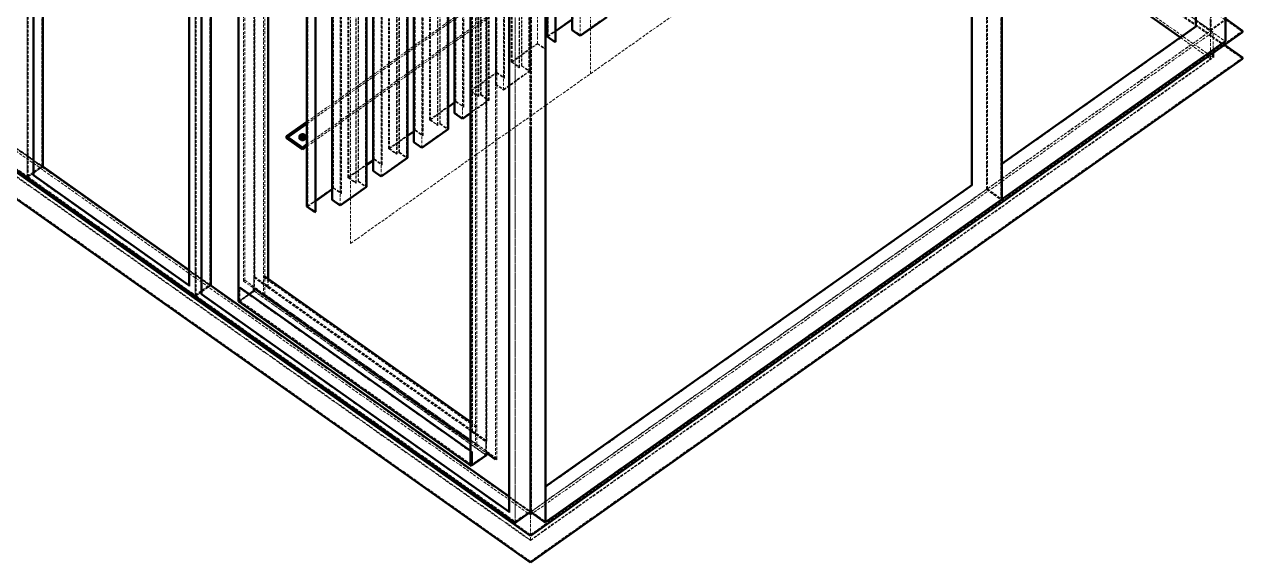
# Model space of a CAD drawing. Header units: millimetres. Extents: x 589 to 12190, y 300 to 8700.
# Drawn here: x 1816 to 3431, y 688 to 1402 of the extents above; entities that cross this region are included whole.
import ezdxf

# ---------------------------------------------------------------- set-up
doc = ezdxf.new("R2010")
doc.units = ezdxf.units.MM
doc.linetypes.add('Hidden', pattern=[15, 5, -3, 5, -2])
for name, color, linetype, lineweight in [('Default', 7, 'Continuous', 50), ('Edges', 7, 'Hidden', 15), ('HiddenEdges', 2, 'Hidden', 15), ('HiddenSilhouettes', 2, 'Hidden', 15), ('HiddenWires', 7, 'Hidden', 15), ('Silhouettes', 7, 'Continuous', 50), ('Wires', 7, 'Hidden', 15)]:
    doc.layers.add(name, color=color, linetype=linetype, lineweight=lineweight)

# ---------------------------------------------------------------- blocks, each defined once
blk = doc.blocks.new('Isometric')
at = {"layer": 'Edges'}
for points in [[(1863.650626169547, -1528.81164213753), (1863.650761888882, 159.4763739560417)], [(1838.477554274986, -1511.011591890284), (1838.477687132474, 141.6763196615316)], [(1813.304573582638, -1503.638581766499), (1813.304704416501, 123.8763304494464)], [(-253.1442406604383, -1769.660158857627), (-253.1441048046804, -79.67512111748465)], [(-242.537637487073, -1766.553558077629), (-242.5375033366176, -97.78172258760696)], [(1467.670894372296, -1808.811633943153), (1467.671030091632, -120.5236178495807)], [(1468.519387866578, -1809.060186412873), (1468.519523722335, -119.0751486727308)], [(1417.324755468646, -1783.638634607283), (1417.324886302508, -156.1237223913381)], [(43.84062431954362, -1979.660175600026), (43.84076017530151, -289.6751378598833)], [(54.44722749290804, -1976.553574820027), (54.44736164336337, -307.7817393300052)], [(-1866.762006890896, -630.6600680500462), (636.396134848756, -2400.660204958135)], [(-1840.599061282694, -659.5362193291564), (636.3961340146302, -2411.036358968734)], [(-1866.762010699405, -678.0362208040824), (636.396136989013, -2448.036361918585)], [(609.5260814242706, -2379.660207490308), (609.526217280028, -689.6751697501661)], [(679.8831377737974, -1530.758667846872), (679.8832025752904, -724.657001561252)], [(724.4308640640802, -1519.258666930026), (724.4309288655722, -713.1570006444058)], [(636.3961919389694, -1684.483416904638), (636.3962411802368, -1071.944004753931)], [(121.6223783094215, -1989.40535178861), (121.6224474537498, -1129.280746832786)], [(164.6851818131445, -1977.75793663263), (164.685243253215, -1213.470856596686)], [(171.96838646378, -1948.088135772986), (171.9684451047315, -1218.620858132487)], [(255.6190931784895, -1830.75869176459), (255.6191376324832, -1277.770831423299)], [(444.4165946311764, -1717.25868271572), (444.4166192291541, -1411.270813986033)], [(531.744334710349, -2279.405374909066), (531.7444038546769, -1419.280769953242)], [(574.8071382140715, -2267.757959753085), (574.8072078472537, -1401.552221858449)], [(516.5414822123794, -1666.258678649708), (516.5414986107062, -1462.270806455987)], [(1469.367920943171, -1746.838554360077), (1813.304573582638, -1503.638581766499)], [(1812.456079923681, -1503.038606132728), (1813.304573582638, -1503.638581766499)], [(636.3961407975221, -2400.660209164548), (1895.046139763605, -1510.660138208652)], [(1469.367918919546, -1772.011553695947), (1838.477597240431, -1511.011561509122)], [(1469.367916057698, -1807.611658237704), (1863.650626169547, -1528.81164213753)], [(636.396136989013, -2448.036361918585), (1895.046135955096, -1558.036290962689)], [(233.3452377559738, -1720.442682703963), (233.3452380401909, -1716.907149079904)], [(-241.6891085334773, -1761.911628301363), (-225.4256562151486, -1750.411629311024)], [(-242.537637487073, -1766.553558077629), (-241.689108858403, -1765.953557648323)], [(663.2662362120841, -2316.838599803741), (1417.324755468646, -1783.638634607283)], [(1416.476261809689, -1783.038658973512), (1417.324755468646, -1783.638634607283)], [(663.2662341884584, -2342.011599139611), (1442.497822477735, -1791.011583695906)], [(1442.497822477735, -1791.011583695906), (1467.670894372296, -1808.811633943153)], [(663.266231326611, -2377.611703681368), (1467.670894372296, -1808.811633943153)], [(54.44722749290804, -1976.553574820027), (55.29575612157851, -1975.953574390722)], [(54.44722749290804, -1976.553574820027), (598.9194799562079, -2361.553605514424)], [(147.3610637556276, -1970.073975273988), (530.6129840765889, -2241.074013236808)], [(531.7443366885, -2254.798058727692), (532.875706395128, -2253.998059426851)], [(557.4830201565551, -2260.073998394443), (557.4830205236135, -2255.50795837578)], [(636.3961375819731, -2360.66020597552), (636.3961426977012, -2297.022829055344)], [(636.3961406269918, -2402.781529338984), (636.3961407975221, -2400.660209164548)], [(636.3961368184828, -2450.15768209302), (636.396136989013, -2448.036361918585)]]:
    blk.add_lwpolyline(points, dxfattribs=at)
for points in [[(1442.497822477735, -1791.011583695906, 0), (1442.497955335223, -138.3236721440908, 0)], [(662.4177031354911, -2379.060231856537, 0), (662.417838991249, -689.0751941163946, 0)], [(300.1668194687713, -1819.258690847744, 0), (300.1668604660504, -1309.270829046125, 0)], [(372.2917070499743, -1768.258686781732, 0), (372.2917398476025, -1360.270821516079, 0)], [(1838.477597240426, -1511.011622271438, 0), (1863.650626169547, -1528.81164213753, 0)], [(636.3961340146302, -2411.036358968734, 0), (1842.720234147293, -1558.036290962689, 0)], [(-242.537637487073, -1766.553558077629, 0), (33.23402285148177, -1961.553573624141, 0)], [(164.6851843710983, -1945.938134016093, 0), (530.6129870016007, -2204.688170601608, 0)], [(55.29575644650413, -1971.911645043761, 0), (71.55920876483333, -1960.411646053422, 0)], [(121.6223802875725, -1964.798035607236, 0), (531.7443366885, -2254.798058727692, 0)], [(532.8757045079269, -2277.474000532689, 0), (557.4830201565551, -2260.073998394443, 0)], [(636.3961340146302, -2411.036358968734, 0), (636.3961346782257, -2402.781525132571, 0)]]:
    blk.add_polyline3d(points, dxfattribs=at)
blk.add_polyline3d([(1838.477597240426, -1511.011622271438, 0)], close=True, dxfattribs=at)
at = {"layer": 'HiddenEdges'}
for points in [[(-634.274957512054, 238.7186812564878), (1842.720237785271, -1512.781458383089)], [(-608.1120080953433, 257.218682731414), (1895.046139593075, -1512.781458383088)], [(-608.1120119038521, 209.8425299773776), (1895.046135784566, -1560.157611137125)], [(-227.1226780934803, -1749.211653605576), (-227.1225423741439, -60.92363751200355)], [(-253.1442056225128, -1767.611654691059), (-253.1440699031764, -79.32363859748693)], [(1442.49782231306, -1790.660160531856), (1442.497958168818, -100.6751227917134)], [(1468.519351933931, -1746.23863200701), (1468.51948360601, -108.2966837060053)], [(69.86214372812674, -1959.211639830394), (69.86227944746315, -270.9236237368223)], [(70.71068047724611, -1960.660174085237), (70.710816333004, -270.6751363450944)], [(34.08255148015178, -1960.953573194837), (34.0826856306071, -292.1817377048151)], [(43.8406161990938, -1977.611640915878), (43.84075191843021, -289.3236248223056)], [(-1838.477741230248, -660.1575393840037), (636.3961336029338, -2410.157678903992)], [(635.5476008328528, -2359.211671720676), (635.5477365521897, -670.9236556271044)], [(662.4176672028434, -2316.238677450674), (662.4177988749229, -678.2967291496689)], [(599.7680085848779, -2360.953605085119), (599.7681427353332, -692.1817695950976)], [(609.5260733038208, -2377.61167280616), (609.5262090231563, -689.3236567125882)], [(711.1372643573263, -1508.658659981418), (711.1373291588193, -702.556993695797)], [(648.7703965004594, -1533.958649791446), (648.7704613019519, -727.8569835058258)], [(662.0640392691207, -1543.358674954933), (662.0641040706128, -737.257008669312)], [(616.2435310845012, -1575.75867143453), (616.2435958859942, -769.6570051489093)], [(621.1932782714466, -1572.25867115549), (621.1933430729396, -766.1570048698693)], [(576.6455089192568, -1584.958653857459), (576.6455737207493, -778.8569875718379)], [(589.9391516879182, -1594.358679020945), (589.9392164894107, -788.2570127353242)], [(549.068390690245, -1623.258675221502), (549.068455491737, -817.1570089358815)], [(575.372770086828, -1604.658667635088), (575.3728348883196, -798.5570013494669)], [(504.5206213380548, -1635.95865792347), (504.5206861395473, -829.8569916378499)], [(517.8142641067161, -1645.358683086957), (517.8143289082086, -839.257016801336)], [(544.1186435032996, -1626.758675500542), (544.1187083047917, -820.6570092149216)], [(432.3957337568522, -1686.958661989482), (432.3957985583447, -880.8569957038617)], [(471.9937559220966, -1677.758679566554), (471.9938207235896, -871.6570132809334)], [(476.943503109042, -1674.258679287514), (476.943567910535, -868.1570130018933)], [(431.1229949244234, -1706.658675767111), (431.123059725915, -900.5570094814907)], [(445.6893765255136, -1696.358687152969), (445.6894413270061, -890.257020867348)], [(399.8688683408946, -1728.758683632566), (399.8689331423866, -922.6570173469456)], [(404.8186155278399, -1725.258683353526), (404.818680329332, -919.1570170679054)], [(360.2708461756497, -1737.958666055494), (360.2709109771422, -931.8569997698739)], [(373.5644889443111, -1747.358691218981), (373.5645537458036, -941.2570249333601)], [(358.9981073432205, -1757.658679833123), (358.9981721447134, -951.557013547503)], [(288.1459585944472, -1788.958670121506), (288.1460233959397, -982.8570038358855)], [(327.7439807596916, -1779.758687698578), (327.7440455611845, -973.6570214129572)], [(332.693727946637, -1776.258687419538), (332.6937927481299, -970.1570211339172)], [(286.8732197620184, -1808.658683899135), (286.8732845635104, -1002.557017613515)], [(301.439601363109, -1798.358695284992), (301.4396661646015, -992.2570289993719)], [(131.4511608827816, -1951.257934579504), (131.4512305159642, -1085.052196684868)], [(147.3610646318748, -1969.605350972981), (147.3611337762027, -1109.480746017157)], [(-1032.375960876972, -1180.660111899185), (-226.2741845027354, -1750.660157342838)], [(-1031.527432822276, -1180.908639931), (-225.4256564480393, -1750.908685374653)], [(541.573117283709, -2241.257957699959), (541.5731869168917, -1375.052219805323)], [(557.4830372171923, -2259.605385537528), (557.4831063615206, -1399.480780581704)], [(1838.47759720047, -1511.508666312145), (1838.477607915882, -1378.213710829284)], [(559.4629209691107, -2235.198057141225), (559.4629880443404, -1400.812121863127)], [(534.007084093822, -2218.398061929191), (534.0071468489514, -1437.752237736801)], [(1812.45608085836, -1491.411618925398), (1837.629060519561, -1509.211603953809)], [(-226.2741845709475, -1751.50868544633), (-226.2741668725539, -1531.348563866961)], [(636.3961336029338, -2410.157678903992), (1838.477593289642, -1560.157611137125)], [(1469.367845592887, -1746.838607640781), (1469.367920943171, -1746.838554360077)], [(1444.194844163137, -1789.811607990458), (1469.367918919546, -1772.011553695947)], [(636.3961375819731, -2360.66020597552), (1442.49782231306, -1790.660160531856)], [(148.4924364452754, -1945.798034092448), (148.4924451417096, -1837.618269942314)], [(171.9683851848031, -1963.998037081256), (171.96838646378, -1948.088135772986)], [(70.71068047724611, -1960.660174085237), (636.3961375819731, -2360.66020597552)], [(147.3610646318748, -1969.605350972981), (148.4924344671244, -1970.405350273822)], [(148.4924344671244, -1970.405350273822), (558.6143908680519, -2260.405373394277)], [(532.8757132913756, -2219.198062004893), (534.007084093822, -2218.398061929191)], [(557.4830220437566, -2236.598057288605), (558.6143928462029, -2235.798057212903)], [(557.4830205236135, -2255.50795837578), (557.4830220437566, -2236.598057288605)], [(530.6129840765889, -2241.074013236808), (557.4830201565551, -2260.073998394443)], [(663.2661608618, -2316.838653084445), (663.2662362120841, -2316.838599803741)], [(636.3961346782257, -2402.781525132571), (636.396137652609, -2365.781526389133)], [(636.396137513761, -2361.508734079011), (636.3961375819731, -2360.66020597552)]]:
    blk.add_lwpolyline(points, dxfattribs=at)
blk.add_lwpolyline([(1838.477597268682, -1510.660138208653)], close=True, dxfattribs=at)
for points in [[(588.6663697935805, -1615.258674583696, 0), (588.666434595074, -809.1570082980754, 0)], [(503.2478825056251, -1655.658671701099, 0), (503.2479473071185, -849.5570054154789, 0)], [(1273.640633658237, -1110.908658788091, 0), (1839.326090762963, -1510.908690678374, 0)], [(1812.456080790148, -1492.26014702889, 0), (1838.477554303242, -1510.660107827498, 0)], [(1838.477597268682, -1510.660138208653, 0), (1864.499162822199, -1529.06016408967, 0)], [(-253.1442406604383, -1769.660158857627, 0), (-226.2741845027354, -1750.660157342838, 0)], [(-251.4471837441811, -1768.811630396508, 0), (-241.6891085334773, -1761.911628301363, 0)], [(-226.2741845027354, -1750.660157342838, 0), (70.71068047724657, -1960.660174085237, 0)], [(-225.4256564480393, -1750.908685374653, 0), (71.55920853194266, -1960.908702117051, 0)], [(1442.49782231306, -1790.660160531856, 0), (1468.519387866578, -1809.060186412873, 0)], [(129.3298407440989, -1952.757934639488, 0), (131.4511608827816, -1951.257934579504, 0)], [(147.3610656428291, -1946.598034168149, 0), (557.4830220437566, -2236.598057288605, 0)], [(148.4924364452754, -1945.798034092448, 0), (149.3409645681832, -1945.19803402077, 0)], [(45.53768123579994, -1978.811647138906, 0), (55.29575644650413, -1971.911645043761, 0)], [(71.5592085319422, -1960.908702117051, 0), (637.2446656366687, -2360.908734007334, 0)], [(120.4910084741718, -1988.605352487769, 0), (147.3610646318748, -1969.605350972981, 0)], [(121.6223783094215, -1989.40535178861, 0), (148.4924344671244, -1970.405350273822, 0)], [(122.7537481069994, -1987.473977412234, 0), (122.7537499942005, -1963.998036306396, 0)], [(166.8065019518272, -1976.257936572647, 0), (541.573117283709, -2241.257957699959, 0)], [(530.6129870016007, -2204.688170601608, 0), (539.4517997029802, -2210.938155143405, 0)], [(539.4517997029802, -2210.938155143405, 0), (541.5731198416629, -2209.438155083421, 0)], [(534.007084093822, -2218.398061929191, 0), (558.6143928462029, -2235.798057212903, 0)], [(530.6129810594894, -2278.605387052317, 0), (557.4830372171923, -2259.605385537528, 0)], [(541.573117283709, -2241.257957699959, 0), (576.9284583527542, -2266.257959693102, 0)], [(557.4830372171923, -2259.605385537528, 0), (558.6143908680519, -2260.405373394277, 0)], [(638.09315943205, -2359.811653434122, 0), (663.2662341884584, -2342.011599139611, 0)], [(636.3961336029338, -2410.157678903992, 0), (636.3961375819731, -2360.66020597552, 0)]]:
    blk.add_polyline3d(points, dxfattribs=at)
at = {"layer": 'HiddenSilhouettes'}
for points in [[(-608.1120117333219, 211.9638501518134), (1863.046141326811, -1535.408877245328)], [(-634.2749611500326, 193.4638486768877), (1842.720234147293, -1558.036290962689)], [(-226.2741845027354, -1750.660157342838), (-226.2740486469779, -60.67511960269576)], [(-251.4471837441811, -1768.811630396508), (-251.4470480248447, -80.52361430293558)], [(70.71068040903401, -1961.508702188729), (70.71081626479463, -271.5236298881732)], [(45.53768123579994, -1978.811647138906), (45.5378169551368, -290.5236310453342)], [(638.09315943205, -2359.811653434122), (638.0932951513864, -671.5236373405498)], [(667.4380317260016, -1520.758636532034), (667.4380965274936, -714.656970246414)], [(662.9125759899853, -1542.758668803581), (662.9126407914782, -736.6570025179606)], [(602.1013946568837, -1565.758670637273), (602.1014594583758, -759.6570043516522)], [(603.7984250367053, -1565.758640119692), (603.7984898381974, -759.6569738340716)], [(617.0920678053667, -1575.158665283178), (617.0921326068587, -769.0569989975579)], [(620.3447415505821, -1572.858677306841), (620.3448063520746, -766.7570110212209)], [(590.7876884087832, -1593.758672869593), (590.7877532102752, -787.6570065839724)], [(633.6383843192434, -1582.258702470328), (633.6384491207359, -776.1570361847071)], [(635.335414699065, -1582.258671952747), (635.335479500558, -776.1570056671262)], [(529.9765070756812, -1616.758674703285), (529.9765718771741, -810.6570084176642)], [(531.6735374555028, -1616.758644185704), (531.6736022569958, -810.6569779000836)], [(548.21985396938, -1623.858681372853), (548.2199187708725, -817.757015087233)], [(574.524233365963, -1605.258673786439), (574.5242981674555, -799.1570075008183)], [(518.6628008275807, -1644.758676935605), (518.6628656290736, -838.6570106499846)], [(544.9671802241642, -1626.15866934919), (544.9672450256571, -820.0570030635697)], [(561.5134967380413, -1633.25870653634), (561.5135615395338, -827.1570402507189)], [(563.2105271178634, -1633.258676018759), (563.2105919193555, -827.1570097331385)], [(457.8516194944791, -1667.758678769297), (457.8516842959712, -861.6570124836762)], [(459.5486498743007, -1667.758648251716), (459.5487146757928, -861.6569819660958)], [(472.8422926429621, -1677.158673415202), (472.8423574444541, -871.057007129582)], [(476.0949663881775, -1674.858685438865), (476.09503118967, -868.7570191532452)], [(489.3886091568388, -1684.258710602352), (489.3886739583313, -878.1570443167311)], [(446.5379132463786, -1695.758681001617), (446.5379780478706, -889.6570147159966)], [(385.7267319132761, -1718.758682835309), (385.7267967147691, -912.6570165496883)], [(387.4237622930978, -1718.758652317728), (387.4238270945907, -912.6569860321076)], [(400.7174050617591, -1728.158677481214), (400.7174698632521, -922.057011195594)], [(403.9700788069749, -1725.858689504877), (403.9701436084674, -919.757023219257)], [(374.4130256651756, -1746.758685067629), (374.4130904666686, -940.6570187820084)], [(417.2637215756363, -1735.258714668363), (417.2637863771288, -929.1570483827429)], [(313.6018443320741, -1769.758686901321), (313.6019091335661, -963.6570206157003)], [(315.2988747118957, -1769.75865638374), (315.2989395133877, -963.6569900981196)], [(328.592517480557, -1779.158681547226), (328.5925822820491, -973.0570152616056)], [(331.8451912257724, -1776.858693570889), (331.8452560272649, -970.7570272852686)], [(345.1388339944338, -1786.258718734375), (345.1388987959263, -980.1570524487547)], [(302.2881380839735, -1797.758689133641), (302.2882028854656, -991.6570228480205)], [(243.1739871306927, -1820.758660449752), (243.1740519321856, -1014.656994164131)], [(148.4924344671244, -1970.405350273822), (148.4925036114528, -1110.280745317998)], [(-1032.375960945184, -1181.508640002677), (-226.2741845709475, -1751.50868544633)], [(-1057.548960118418, -1198.811584952854), (-253.1442404957597, -1767.611630031949)], [(241.4769687771504, -1671.157140884978), (629.3250097802625, -1396.907123567672)], [(539.4517971450264, -2242.757957759943), (539.4518657403983, -1389.462121394669)], [(241.4769684929333, -1674.692674509038), (629.3250094960454, -1400.442657191732)], [(241.4769655616005, -1711.157148621481), (657.6092826354993, -1416.907125162186)], [(558.6144371656887, -1684.483416904638), (558.6144600123798, -1400.280768438453)], [(532.8757132913756, -2219.198062004893), (532.875776046505, -1438.552237812503)], [(665.7410013461804, -1520.758667049615), (712.4100462516644, -1487.758664418666)], [(1837.629060519561, -1509.211603953809), (1863.65062311477, -1490.811578072792)], [(636.3961375819731, -2360.66020597552), (1838.477597268682, -1510.660138208653)], [(636.396137652609, -2365.781526389133), (1842.720237785271, -1512.781458383089)], [(667.4380317260016, -1520.758636532034), (680.7316744946629, -1530.158661695521)], [(710.2887276364618, -1509.258666132769), (711.1372643573263, -1508.658659981418)], [(1842.720234810887, -1549.781465539353), (1842.720237785271, -1512.781458383089)], [(603.7984250367053, -1565.758640119692), (648.7703965004594, -1533.958649791446)], [(648.7703965004594, -1533.958649791446), (662.0640392691207, -1543.358674954933)], [(602.1013946568837, -1565.758670637273), (616.2435310845012, -1575.75867143453)], [(603.7984250367053, -1565.758640119692), (617.0920678053667, -1575.158665283178)], [(531.6735374555028, -1616.758644185704), (576.6455089192568, -1584.958653857459)], [(576.6455089192568, -1584.958653857459), (589.9391516879182, -1594.358679020945)], [(576.6455519811648, -1583.758672072336), (590.7876884087832, -1593.758672869593)], [(588.6663697935805, -1615.258674583696), (635.335414699065, -1582.258671952747)], [(588.6664128554894, -1614.058692798573), (633.6383843192434, -1582.258702470328)], [(616.2435310845012, -1575.75867143453), (617.0920678053667, -1575.158665283178)], [(620.3447415505821, -1572.858677306841), (621.1932782714466, -1572.25867115549)], [(620.3447415505821, -1572.858677306841), (633.6383843192434, -1582.258702470328)], [(575.372770086828, -1604.658667635088), (588.6664128554894, -1614.058692798573)], [(502.3993472960733, -1637.45862538816), (504.5206213380548, -1635.95865792347)], [(504.5206213380548, -1635.95865792347), (517.8142641067161, -1645.358683086957)], [(529.9765070756812, -1616.758674703285), (544.1186435032996, -1626.758675500542)], [(531.6735374555028, -1616.758644185704), (544.9671802241642, -1626.15866934919)], [(548.21985396938, -1623.858681372853), (561.5134967380413, -1633.25870653634)], [(549.068390690245, -1623.258675221502), (563.2105271178634, -1633.258676018759)], [(459.5486498743007, -1667.758648251716), (491.085642655748, -1645.458623752229)], [(502.399345784761, -1656.258677852451), (503.2478825056251, -1655.658671701099)], [(503.2478825056251, -1655.658671701099), (516.5415252742869, -1665.058696864585)], [(517.8142641067161, -1645.358683086957), (518.6628008275807, -1644.758676935605)], [(457.8516194944791, -1667.758678769297), (471.9937559220966, -1677.758679566554)], [(459.5486498743007, -1667.758648251716), (472.8422926429621, -1677.158673415202)], [(471.9937559220966, -1677.758679566554), (472.8422926429621, -1677.158673415202)], [(476.0949663881775, -1674.858685438865), (476.943503109042, -1674.258679287514)], [(476.0949663881775, -1674.858685438865), (489.3886091568388, -1684.258710602352)], [(476.943503109042, -1674.258679287514), (491.0856395366604, -1684.258680084771)], [(228.5155986522814, -1699.527694473852), (229.2118458442083, -1698.674933208969)], [(237.4786267364066, -1698.67489538587), (238.1748737912321, -1699.527611456416)], [(385.7267319132761, -1718.758682835309), (432.3957768187602, -1685.75868020436)], [(387.4237622930978, -1718.758652317728), (418.9607550745459, -1696.45862781824)], [(430.2744597148708, -1688.458629454172), (432.3957337568522, -1686.958661989482)], [(432.3957337568522, -1686.958661989482), (445.6893765255136, -1696.358687152969)], [(432.3957768187602, -1685.75868020436), (446.5379132463786, -1695.758681001617)], [(444.4166376930848, -1716.058700930597), (489.3886091568388, -1684.258710602352)], [(558.6143928462029, -2235.798057212903), (558.6144371656887, -1684.483416904638)], [(385.7267319132761, -1718.758682835309), (399.8688683408946, -1728.758683632566)], [(387.4237622930978, -1718.758652317728), (400.7174050617591, -1728.158677481214)], [(431.1229949244234, -1706.658675767111), (444.4166376930848, -1716.058700930597)], [(358.1495721336682, -1739.458633520184), (360.2708461756497, -1737.958666055494)], [(360.2708461756497, -1737.958666055494), (373.5644889443111, -1747.358691218981)], [(372.2917501118818, -1767.058704996609), (417.2637215756363, -1735.258714668363)], [(403.9700788069749, -1725.858689504877), (404.8186155278399, -1725.258683353526)], [(403.9700788069749, -1725.858689504877), (417.2637215756363, -1735.258714668363)], [(404.8186155278399, -1725.258683353526), (418.9607519554584, -1735.258684150783)], [(-253.1442056225128, -1767.611654691059), (-227.1226780934803, -1749.211653605576)], [(-226.2741845709475, -1751.50868544633), (-225.4256564480393, -1750.908685374653)], [(315.2988747118957, -1769.75865638374), (346.8358674933429, -1747.458631884252)], [(358.1495706223559, -1758.258685984475), (358.9981073432205, -1757.658679833123)], [(358.9981073432205, -1757.658679833123), (372.2917501118818, -1767.058704996609)], [(1468.519392916721, -1746.238660986219), (1469.367845592887, -1746.838607640781)], [(-253.1442056225128, -1767.611654691059), (-253.1442404957597, -1767.611630031949)], [(300.1668625306797, -1818.058709062621), (345.1388339944338, -1786.258718734375)], [(313.6018443320741, -1769.758686901321), (327.7439807596916, -1779.758687698578)], [(315.2988747118957, -1769.75865638374), (328.592517480557, -1779.158681547226)], [(327.7439807596916, -1779.758687698578), (328.592517480557, -1779.158681547226)], [(331.8451912257724, -1776.858693570889), (332.693727946637, -1776.258687419538)], [(331.8451912257724, -1776.858693570889), (345.1388339944338, -1786.258718734375)], [(332.693727946637, -1776.258687419538), (346.8358643742554, -1786.258688216795)], [(241.4769567508711, -1820.758690967333), (288.1460016563551, -1787.758688336384)], [(288.1459585944472, -1788.958670121506), (301.439601363109, -1798.358695284992)], [(288.1460016563551, -1787.758688336384), (302.2881380839735, -1797.758689133641)], [(301.439601363109, -1798.358695284992), (302.2881380839735, -1797.758689133641)], [(1444.194844163137, -1789.811607990458), (1469.367916057698, -1807.611658237704)], [(243.1739871306927, -1820.758660449752), (256.4676298993541, -1830.158685613239)], [(286.8732197620184, -1808.658683899135), (300.1668625306797, -1818.058709062621)], [(71.55920853194266, -1960.908702117051), (71.55921844310433, -1837.618269942314)], [(43.8406244842231, -1977.611635057406), (69.86214372812674, -1959.211639830394)], [(147.361064122686, -1965.507935255325), (147.3610656428291, -1946.598034168149)], [(147.3610656428291, -1946.598034168149), (148.4924364452754, -1945.798034092448)], [(148.4924364452754, -1945.798034092448), (558.6143928462029, -2235.798057212903)], [(173.0997559872494, -1963.198037005554), (173.0997571376042, -1948.888135666789)], [(33.23402294794823, -1960.353572901956), (34.08255148015178, -1960.953573194837)], [(45.53768123579994, -1978.811647138906), (609.5260733038208, -2377.61167280616)], [(70.71068040903401, -1961.508702188729), (636.396137513761, -2361.508734079011)], [(122.7537481069994, -1987.473977412234), (139.3537448778275, -1975.736005524862)], [(164.6851818131445, -1977.75793663263), (166.8065019518272, -1976.257936572647)], [(558.6143911974377, -2256.307958269583), (558.6144002347378, -2143.887976017667)], [(530.6129844436473, -2236.507973218146), (539.4517971450264, -2242.757957759943)], [(558.6143928462029, -2235.798057212903), (559.4629209691107, -2235.198057141225)], [(530.6129831662624, -2252.39807245116), (532.875706395128, -2253.998059426851)], [(662.4177081856342, -2316.238706429884), (663.2661608618, -2316.838653084445)], [(663.2662362120755, -2316.838706365137), (663.2661608618, -2316.838653084445)], [(598.9194822265408, -2333.311680079396), (635.5476008328528, -2359.211671720676)], [(598.9194800526743, -2360.353604792238), (599.7680085848779, -2360.953605085119)], [(598.9194799562079, -2361.553605514424), (599.7680085848779, -2360.953605085119)], [(609.5260733038208, -2377.61167280616), (635.5476008328528, -2359.211671720676)], [(636.396137513761, -2361.508734079011), (637.2446656366687, -2360.908734007334)]]:
    blk.add_lwpolyline(points, dxfattribs=at)
blk.add_lwpolyline([(609.5260815889492, -2377.61167866463)], close=True, dxfattribs=at)
for points in [[(1837.629060519561, -1509.211603953809, 0), (1837.629196238897, 179.0764121397624, 0)], [(1839.326090762963, -1510.908690678374, 0), (1839.326226590471, 178.7249240341371, 0)], [(1444.194844163137, -1789.811607990458, 0), (1444.194979882473, -101.523591896886, 0)], [(-1840.599057644715, -614.2813867495561, 0), (636.396137652609, -2365.781526389133, 0)], [(-1838.477737251209, -610.6600664555317, 0), (636.3961375819731, -2360.66020597552, 0)], [(637.2446656366687, -2360.908734007334, 0), (637.2448014924298, -670.9236617067786, 0)], [(149.3409645681832, -1945.19803402077, 0), (149.3410316434129, -1110.812098742672, 0)], [(129.3298407440989, -1952.757934639488, 0), (129.3299075091277, -1122.230750124971, 0)], [(241.4769652773834, -1714.692682245541, 0), (657.6092823512822, -1420.442658786246, 0)], [(724.4309071259877, -1518.058685144903, 0), (769.4028785897431, -1486.258694816658, 0)], [(1812.456080721935, -1493.108675132382, 0), (1838.47759720047, -1511.508666312145, 0)], [(1838.477597268682, -1510.660138208653, 0), (1864.499165780509, -1492.260108143953, 0)], [(667.4380317260016, -1520.758636532034, 0), (680.7316760059753, -1511.35860923123, 0)], [(711.1372643573263, -1508.658659981418, 0), (724.4309071259877, -1518.058685144903, 0)], [(1785.077603313909, -1522.398115245966, 0), (1838.477593289642, -1560.157611137125, 0)], [(1838.477593289642, -1560.157611137125, 0), (1838.477597268682, -1510.660138208653, 0)], [(1838.47759720047, -1511.508666312145, 0), (1839.326090762963, -1510.908690678374, 0)], [(-225.4256564480393, -1750.908685374653, 0), (-225.4256387978789, -1531.348563866961, 0)], [(602.1013946568837, -1565.758670637273, 0), (648.7704395623673, -1532.758668006324, 0)], [(648.7704395623673, -1532.758668006324, 0), (662.9125759899853, -1542.758668803581, 0)], [(662.0640392691207, -1543.358674954933, 0), (662.9125759899853, -1542.758668803581, 0)], [(529.9765070756812, -1616.758674703285, 0), (576.6455519811648, -1583.758672072336, 0)], [(621.1932782714466, -1572.25867115549, 0), (635.335414699065, -1582.258671952747, 0)], [(574.524233365963, -1605.258673786439, 0), (575.372770086828, -1604.658667635088, 0)], [(574.524233365963, -1605.258673786439, 0), (588.6663697935805, -1615.258674583696, 0)], [(589.9391516879182, -1594.358679020945, 0), (590.7876884087832, -1593.758672869593, 0)], [(457.8516194944791, -1667.758678769297, 0), (504.5206643999627, -1634.758676138348, 0)], [(504.5206643999627, -1634.758676138348, 0), (518.6628008275807, -1644.758676935605, 0)], [(516.5415252742869, -1665.058696864585, 0), (561.5134967380413, -1633.25870653634, 0)], [(530.6130310851418, -1656.308589661105, 0), (563.2105271178634, -1633.258676018759, 0)], [(544.1186435032996, -1626.758675500542, 0), (544.9671802241642, -1626.15866934919, 0)], [(548.21985396938, -1623.858681372853, 0), (549.068390690245, -1623.258675221502, 0)], [(205.0609649007374, -1700.442681109449, 0), (207.5609646442172, -1698.674914096448, 0)], [(445.6893765255136, -1696.358687152969, 0), (446.5379132463786, -1695.758681001617, 0)], [(430.2744582035584, -1707.258681918463, 0), (431.1229949244234, -1706.658675767111, 0)], [(-263.7508398581681, -1723.311631446715, 0), (-227.1226780934803, -1749.211653605576, 0)], [(313.6018443320741, -1769.758686901321, 0), (360.2708892375576, -1736.758684270372, 0)], [(360.2708892375576, -1736.758684270372, 0), (374.4130256651756, -1746.758685067629, 0)], [(399.8688683408946, -1728.758683632566, 0), (400.7174050617591, -1728.158677481214, 0)], [(-226.2741845709475, -1751.50868544633, 0), (70.71068040903447, -1961.508702188729, 0)], [(373.5644889443111, -1747.358691218981, 0), (374.4130256651756, -1746.758685067629, 0)], [(1468.519351933931, -1746.23863200701, 0), (1469.367921039634, -1745.638602956117, 0)], [(1469.367920943163, -1746.838660921474, 0), (1469.367845592887, -1746.838607640781, 0)], [(-251.4471837441811, -1768.811630396508, 0), (43.8406161990938, -1977.611640915878, 0)], [(286.0246845524657, -1790.458637586195, 0), (288.1459585944472, -1788.958670121506, 0)], [(243.1739871306927, -1820.758660449752, 0), (256.4676314106664, -1811.358633148947, 0)], [(286.0246830411534, -1809.258690050487, 0), (286.8732197620184, -1808.658683899135, 0)], [(33.23402512181428, -1933.311648189114, 0), (69.86214372812674, -1959.211639830394, 0)], [(129.3298407440989, -1952.757934639488, 0), (147.361064122686, -1965.507935255325, 0)], [(149.3409645681832, -1945.19803402077, 0), (559.4629209691107, -2235.198057141225, 0)], [(33.23402285148177, -1961.553573624141, 0), (34.08255148015178, -1960.953573194837, 0)], [(43.84062431954362, -1979.660175600026, 0), (70.71068047724657, -1960.660174085237, 0)], [(70.71068040903447, -1961.508702188729, 0), (71.55920853194266, -1960.908702117051, 0)], [(171.9683851848031, -1963.998037081256, 0), (173.0997559872494, -1963.198037005554, 0)], [(122.7537481069994, -1987.473977412234, 0), (532.8757045079269, -2277.474000532689, 0)], [(530.6129872427668, -2201.688170822701, 0), (541.5731198416629, -2209.438155083421, 0)], [(532.8757132913756, -2219.198062004893, 0), (557.4830220437566, -2236.598057288605, 0)], [(539.4517971450264, -2242.757957759943, 0), (541.573117283709, -2241.257957699959, 0)], [(539.4517971450264, -2242.757957759943, 0), (557.4830205236135, -2255.50795837578, 0)], [(662.4176672028434, -2316.238677450674, 0), (663.2662363085465, -2315.63864839978, 0)], [(662.4177081856342, -2316.238706429884, 0), (662.4176672028434, -2316.238677450674, 0)], [(638.09315943205, -2359.811653434122, 0), (663.266231326611, -2377.611703681368, 0)]]:
    blk.add_polyline3d(points, dxfattribs=at)
blk.add_polyline3d([(1468.519392916721, -1746.238660986219, 0)], close=True, dxfattribs=at)
at = {"layer": 'HiddenWires'}
for points in [[(147.3610656428291, -1946.598034168149), (147.3611327180579, -1112.212098890051)], [(557.4830220437566, -2236.598057288605), (557.4830891189854, -1402.212122010506)], [(131.4511608827816, -1951.257934579504), (576.9284583527542, -2266.257959693102)], [(166.8065019518272, -1976.257936572647), (166.806504509781, -1944.438133956109)]]:
    blk.add_lwpolyline(points, dxfattribs=at)
blk.add_polyline3d([(530.6130246540415, -1736.308605134111, 0), (663.2662904206218, -1642.50856855383, 0)], dxfattribs=at)
at = {"layer": 'Silhouettes'}
for points in [[(1864.499162822199, -1529.06016408967), (1864.499298677957, 160.9248736504724)], [(-225.4256562151486, -1750.411629311024), (-225.4255243350258, -109.8817192560305)], [(1469.367916057698, -1807.611658237704), (1469.368051777034, -119.3236421441325)], [(1416.476261809689, -1783.038658973512), (1416.47639254709, -156.723698161527)], [(33.23402285148177, -1961.553573624141), (33.23415700193664, -292.7817381341201)], [(55.29575612157851, -1975.953574390722), (55.29589017556691, -308.381739622886)], [(71.55920876483333, -1960.411646053422), (71.55934064495523, -319.8817359984282)], [(-1866.762007061426, -632.781388224482), (636.3961346782257, -2402.781525132571)], [(-1866.762010869935, -680.1575409785182), (636.3961368184828, -2450.15768209302)], [(598.9194799562079, -2361.553605514424), (598.9196141066627, -692.7817700244027)], [(663.266231326611, -2377.611703681368), (663.2663670459478, -689.3236875877963)], [(710.2887276364618, -1509.258666132769), (710.2887924379538, -703.1569998471487)], [(665.7410013461804, -1520.758667049615), (665.741066147672, -714.6570007639946)], [(680.7316744946629, -1530.158661695521), (680.731739296155, -724.0569954099003)], [(120.4910084741718, -1988.605352487769), (120.4910776184997, -1128.480747531945)], [(-1059.246017034675, -1199.660113413974), (-253.1442406604383, -1769.660158857627)], [(173.0997571376042, -1948.888135666789), (173.0998157785557, -1219.42085802629)], [(241.4769567508711, -1820.758690967333), (241.4770012048657, -1267.770830626042)], [(256.4676298993541, -1830.158685613239), (256.4676742568809, -1278.370837438225)], [(1469.36795693167, -1299.157678294825), (1785.077603313909, -1522.398115245966)], [(346.8358643742554, -1786.258688216795), (346.8359000658779, -1342.270824173742)], [(418.9607519554584, -1735.258684150783), (418.96077944743, -1393.270816643696)], [(430.2744582035584, -1707.258681918463), (430.2744828015361, -1401.270813188776)], [(530.6129810594894, -2278.605387052317), (530.6130502038177, -1418.480782096493)], [(491.0856395366604, -1684.258680084771), (491.0856588289817, -1444.27080911365)], [(724.4308640640802, -1519.258666930026), (771.0999089695642, -1486.258664299077)], [(1469.367921039634, -1745.638602956117), (1812.456079923681, -1503.038606132728)], [(1865.347653587162, -1489.660136761786), (1895.046139763605, -1510.660138208652)], [(636.3961406269918, -2402.781529338984), (1895.046139593075, -1512.781458383088)], [(710.2887276364618, -1509.258666132769), (724.4308640640802, -1519.258666930026)], [(1895.046139593075, -1512.781458383088), (1895.046139763605, -1510.660138208652)], [(679.8831377737974, -1530.758667846872), (680.7316744946629, -1530.158661695521)], [(1468.519387866578, -1809.060186412873), (1864.499162822199, -1529.06016408967)], [(1842.720234147293, -1558.036290962689), (1842.720234810887, -1549.781465539353)], [(636.3961368184828, -2450.15768209302), (1895.046135784566, -1560.157611137125)], [(1895.046135784566, -1560.157611137125), (1895.046135955096, -1558.036290962689)], [(502.399345784761, -1656.258677852451), (516.5414822123794, -1666.258678649708)], [(516.5414822123794, -1666.258678649708), (530.6130310851418, -1656.308589661105)], [(207.5609646442172, -1698.674914096448), (241.4769684929333, -1674.692674509038)], [(205.0609649007374, -1700.442681109449), (205.0609651849545, -1696.90714748539)], [(205.0609649007374, -1700.442681109449), (233.3452377559738, -1720.442682703963)], [(205.0609651849545, -1696.90714748539), (233.3452380401909, -1716.907149079904)], [(238.1748739283335, -1697.822134120987), (236.8807705393206, -1699.407147684704), (234.6392973592356, -1700.322186820156), (232.0511328962875, -1700.322217337736), (229.8097027274548, -1699.407147684704), (228.5155987893827, -1697.822217138422), (228.5156418006363, -1695.992108349937), (229.8097023255118, -1694.407147286075), (232.0511755055963, -1693.492108150623), (234.6393399685444, -1693.492077633043), (236.8807808350753, -1694.407160387889), (238.1748740754492, -1695.992077832357), (238.174831064196, -1697.822186620841)], [(228.5155985051656, -1701.357750762482), (228.5155987893827, -1697.822217138422)], [(228.5155985051656, -1701.357750762482), (229.8097024432377, -1702.942681308763), (232.0511326120704, -1703.857750961796), (234.6392970750185, -1703.857720444215), (236.8807808350753, -1702.942668350449), (238.1748307799789, -1701.357720244901), (238.1748737912321, -1699.527611456416)], [(229.2118458442083, -1698.674933208969), (229.8097020412947, -1697.942680910135), (232.0511752213793, -1697.027641774682), (234.6393396843273, -1697.027611257102), (236.8807808350753, -1697.942694360039), (237.4786267364066, -1698.67489538587)], [(238.1748737912321, -1699.527611456416), (238.1748740754492, -1695.992077832357)], [(418.9607550745459, -1696.45862781824), (430.2744597148708, -1688.458629454172)], [(444.4165946311764, -1717.25868271572), (491.0856395366604, -1684.258680084771)], [(636.3961375819731, -2360.66020597552), (636.396191938969, -1684.483416904638)], [(233.3452380401909, -1716.907149079904), (241.4769655616005, -1711.157148621481)], [(233.3452377559738, -1720.442682703963), (241.4769652773834, -1714.692682245541)], [(372.2917070499743, -1768.258686781732), (418.9607519554584, -1735.258684150783)], [(-225.4256562151486, -1750.411629311024), (33.23402512181428, -1933.311648189114)], [(358.1495706223559, -1758.258685984475), (372.2917070499743, -1768.258686781732)], [(-241.689108858403, -1765.953557648323), (33.23402294794823, -1960.353572901956)], [(300.1668194687713, -1819.258690847744), (346.8358643742554, -1786.258688216795)], [(663.2662363085465, -2315.63864839978), (1416.476261809689, -1783.038658973512)], [(241.4769567508711, -1820.758690967333), (255.6190931784895, -1830.75869176459)], [(286.0246830411534, -1809.258690050487), (300.1668194687713, -1819.258690847744)], [(662.4177031354911, -2379.060231856537), (1468.519387866578, -1809.060186412873)], [(255.6190931784895, -1830.75869176459), (256.4676298993541, -1830.158685613239)], [(164.6851843710983, -1945.938134016093), (166.806504509781, -1944.438133956109)], [(166.806504509781, -1944.438133956109), (530.6129872427668, -2201.688170822701)], [(55.29575612157851, -1975.953574390722), (598.9194800526743, -2360.353604792238)], [(71.55920876483333, -1960.411646053422), (598.9194822265408, -2333.311680079396)], [(121.6223802875725, -1964.798035607236), (122.7537499942005, -1963.998036306396)], [(122.7537499942005, -1963.998036306396), (530.6129831662624, -2252.39807245116)], [(147.3610637556276, -1970.073975273988), (147.361064122686, -1965.507935255325)], [(120.4910084741718, -1988.605352487769), (121.6223783094215, -1989.40535178861)], [(557.4830205236135, -2255.50795837578), (574.8071382140715, -2267.757959753085)], [(558.6143908680519, -2260.405373394277), (558.6143911974377, -2256.307958269583)], [(609.5260814242706, -2379.660207490308), (636.3961375819731, -2360.66020597552)]]:
    blk.add_lwpolyline(points, dxfattribs=at)
for points in [[(1812.456079923681, -1503.038606132728, 0), (1812.456210661082, 123.2763546792562, 0)], [(-241.689108858403, -1765.953557648323, 0), (-241.6889748044141, -98.38172288048781, 0)], [(286.0246830411534, -1809.258690050487, 0), (286.0247240384319, -1299.270828248868, 0)], [(358.1495706223559, -1758.258685984475, 0), (358.149603419984, -1350.270820718822, 0)], [(502.399345784761, -1656.258677852451, 0), (502.3993621830878, -1452.27080565873, 0)], [(680.7316760059753, -1511.35860923123, 0), (710.2887291477741, -1490.458613668478, 0)], [(665.7410013461804, -1520.758667049615, 0), (679.8831377737974, -1530.758667846872, 0)], [(1863.046141326811, -1535.408877245328, 0), (1895.046135955096, -1558.036290962689, 0)], [(491.085642655748, -1645.458623752229, 0), (502.3993472960733, -1637.45862538816, 0)], [(205.0609651849545, -1696.90714748539, 0), (241.4769687771504, -1671.157140884978, 0)], [(430.2744582035584, -1707.258681918463, 0), (444.4165946311764, -1717.25868271572, 0)], [(346.8358674933429, -1747.458631884252, 0), (358.1495721336682, -1739.458633520184, 0)], [(-253.1442406604383, -1769.660158857627, 0), (43.84062431954362, -1979.660175600026, 0)], [(256.4676314106664, -1811.358633148947, 0), (286.0246845524657, -1790.458637586195, 0)], [(43.84062431954317, -1979.660175600025, 0), (609.5260814242706, -2379.660207490308, 0)], [(139.3537448778275, -1975.736005524862, 0), (147.3610637556276, -1970.073975273988, 0)], [(147.361064122686, -1965.507935255325, 0), (164.6851818131445, -1977.75793663263, 0)], [(164.6851818131445, -1977.75793663263, 0), (530.6129844436473, -2236.507973218146, 0)], [(121.6223783094215, -1989.40535178861, 0), (531.744334710349, -2279.405374909066, 0)], [(531.744334710349, -2279.405374909066, 0), (558.6143908680519, -2260.405373394277, 0)], [(532.8757045079269, -2277.474000532689, 0), (532.875706395128, -2253.998059426851, 0)], [(530.6129810594894, -2278.605387052317, 0), (531.744334710349, -2279.405374909066, 0)], [(574.8071382140715, -2267.757959753085, 0), (576.9284583527542, -2266.257959693102, 0)], [(636.3961375819731, -2360.66020597552, 0), (662.4177031354911, -2379.060231856537, 0)]]:
    blk.add_polyline3d(points, dxfattribs=at)
blk.add_polyline3d([(636.3961375819731, -2360.66020597552, 0)], close=True, dxfattribs=at)
at = {"layer": 'Wires'}
for points in [[(742.4620923904786, -1586.50867229158), (742.4621571919715, -780.4070060059598)], [(166.806504509781, -1944.438133956109), (166.8065631507316, -1214.970856315609)], [(742.4620923904786, -1586.50867229158), (1166.726136985788, -1286.508648373863)], [(318.1980477951706, -1886.508696209298), (318.1980931736348, -1322.02083625856)], [(576.9284583527542, -2266.257959693102), (576.9285279859364, -1400.052221798466)], [(663.2662904206218, -1642.50856855383), (742.4620923904786, -1586.50867229158)], [(318.1980477951706, -1886.508696209298), (530.6130246540415, -1736.308605134111)]]:
    blk.add_lwpolyline(points, dxfattribs=at)

msp = doc.modelspace()

# ---------------------------------------------------------------- block references
at = {"layer": 'Default', "xscale": 0.75, "yscale": 0.75, "zscale": 0.75}
msp.add_blockref('Isometric', (2010, 2526), dxfattribs=at)

doc.saveas('drawing.dxf')
